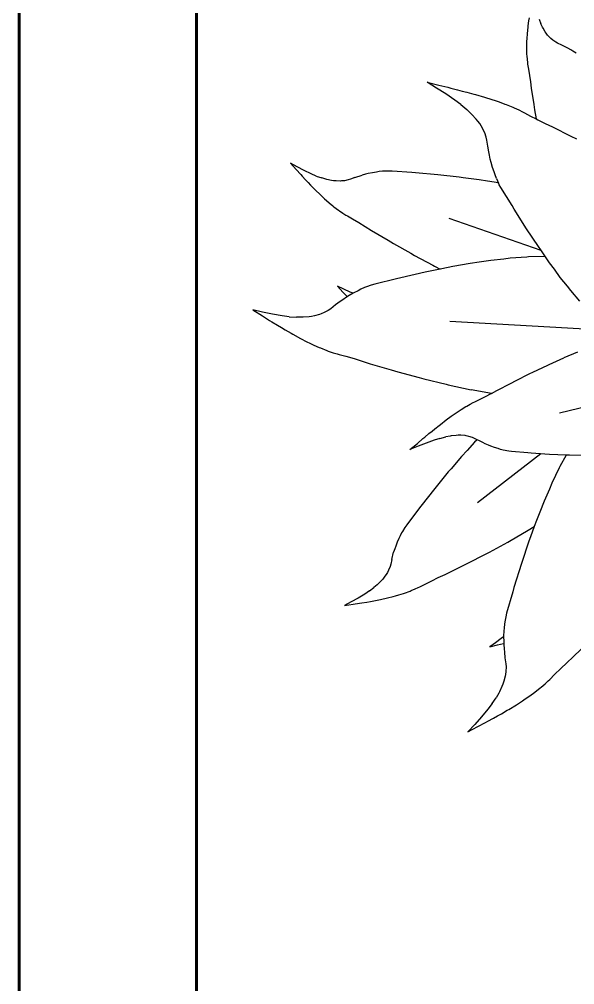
# Model space of a CAD drawing. Header units: metres. Extents: x 244.4 to 340.3, y -4.1 to 64.3.
# Drawn here: x 298.459 to 298.928, y 35.268 to 36.084 of the extents above; entities that cross this region are included whole.
import ezdxf

# ---------------------------------------------------------------- set-up
doc = ezdxf.new("R2010")
doc.units = ezdxf.units.M
doc.layers.add('A-WALL', color=6, linetype='Continuous', lineweight=60)
doc.layers.add('Edges', color=7, linetype='Continuous')

msp = doc.modelspace()

# ---------------------------------------------------------------- linework, layer by layer
at = {"layer": 'A-WALL'}
for p, q in [((298.45857, 31.3523), (298.45857, 64.279)), ((298.60857, 31.3523), (298.60857, 40.38724))]:
    msp.add_line(p, q, dxfattribs=at)
at = {"layer": 'Edges'}
for p, q in [((298.88971, 36.0855), (298.88926, 36.08293)), ((298.88861, 36.07769), (298.88809, 36.07222)), ((298.8888, 36.07881), (298.88861, 36.07769)), ((298.88926, 36.08293), (298.8888, 36.07881)), ((298.89824, 36.0844), (298.8998, 36.08042)), ((298.90119, 36.07751), (298.8998, 36.08042)), ((298.90152, 36.07682), (298.90119, 36.07751)), ((298.90338, 36.07368), (298.90152, 36.07682)), ((298.88809, 36.07222), (298.88773, 36.06781)), ((298.90424, 36.07247), (298.90338, 36.07368)), ((298.90539, 36.07092), (298.90424, 36.07247)), ((298.90756, 36.06853), (298.90539, 36.07092)), ((298.90826, 36.06789), (298.90756, 36.06853)), ((298.88769, 36.06579), (298.88753, 36.06314)), ((298.88753, 36.06314), (298.88755, 36.05952)), ((298.88773, 36.06781), (298.88769, 36.06579)), ((298.90983, 36.06656), (298.90826, 36.06789)), ((298.91223, 36.06493), (298.90983, 36.06656)), ((298.91391, 36.06404), (298.91223, 36.06493)), ((298.91741, 36.06249), (298.91391, 36.06404)), ((298.92077, 36.06079), (298.91741, 36.06249)), ((298.92258, 36.05988), (298.92077, 36.06079)), ((298.88755, 36.05952), (298.88752, 36.05863)), ((298.88752, 36.05863), (298.88767, 36.05436)), ((298.88767, 36.05436), (298.88776, 36.05348)), ((298.88776, 36.05348), (298.888, 36.05031)), ((298.92503, 36.05849), (298.92258, 36.05988)), ((298.92685, 36.05735), (298.92503, 36.05849)), ((298.92964, 36.05558), (298.92685, 36.05735)), ((298.888, 36.05031), (298.88838, 36.0477)), ((298.88838, 36.0477), (298.88853, 36.04645)), ((298.88853, 36.04645), (298.88927, 36.04217)), ((298.88927, 36.04217), (298.89012, 36.03676)), ((298.89012, 36.03676), (298.89086, 36.03148)), ((298.81142, 36.02615), (298.80341, 36.03116)), ((298.80341, 36.03116), (298.81344, 36.02854)), ((298.81344, 36.02854), (298.82102, 36.02674)), ((298.89086, 36.03148), (298.89152, 36.026)), ((298.81929, 36.02112), (298.81142, 36.02615)), ((298.82687, 36.01594), (298.81929, 36.02112)), ((298.82102, 36.02674), (298.82343, 36.02602)), ((298.82343, 36.02602), (298.82918, 36.0247)), ((298.82918, 36.0247), (298.83327, 36.02351)), ((298.83327, 36.02351), (298.83699, 36.02267)), ((298.83699, 36.02267), (298.84287, 36.02098)), ((298.84287, 36.02098), (298.84448, 36.02061)), ((298.84448, 36.02061), (298.85214, 36.01834)), ((298.89152, 36.026), (298.89368, 36.01211)), ((298.83206, 36.01208), (298.82687, 36.01594)), ((298.83206, 36.01208), (298.83703, 36.00795)), ((298.85214, 36.01834), (298.85821, 36.01652)), ((298.85821, 36.01652), (298.86095, 36.01553)), ((298.86095, 36.01553), (298.86451, 36.0144)), ((298.86451, 36.0144), (298.86932, 36.01258)), ((298.86932, 36.01258), (298.87048, 36.01218)), ((298.87048, 36.01218), (298.876, 36.00994)), ((298.89368, 36.01211), (298.8943, 36.0077)), ((298.84056, 36.00464), (298.83703, 36.00795)), ((298.84138, 36.00386), (298.84056, 36.00464)), ((298.84498, 35.99991), (298.84138, 36.00386)), ((298.876, 36.00994), (298.87712, 36.00941)), ((298.87712, 36.00941), (298.88109, 36.00766)), ((298.88109, 36.00766), (298.8843, 36.006)), ((298.8843, 36.006), (298.88582, 36.00526)), ((298.88582, 36.00526), (298.89092, 36.00246)), ((298.8943, 36.0077), (298.89566, 36)), ((298.84632, 35.99821), (298.84498, 35.99991)), ((298.84797, 35.996), (298.84632, 35.99821)), ((298.8504, 35.9921), (298.84797, 35.996)), ((298.89092, 36.00246), (298.89566, 36)), ((298.89566, 36), (298.89726, 35.99917)), ((298.89726, 35.99917), (298.90334, 35.99619)), ((298.90334, 35.99619), (298.90954, 35.99333)), ((298.851, 35.9909), (298.8504, 35.9921)), ((298.85218, 35.98832), (298.851, 35.9909)), ((298.85344, 35.98457), (298.85218, 35.98832)), ((298.90954, 35.99333), (298.92506, 35.98554)), ((298.854, 35.98205), (298.85344, 35.98457)), ((298.85471, 35.97703), (298.854, 35.98205)), ((298.92506, 35.98554), (298.9299, 35.98324)), ((298.85566, 35.97211), (298.85471, 35.97703)), ((298.85612, 35.96949), (298.85566, 35.97211)), ((298.69367, 35.95944), (298.68798, 35.96255)), ((298.68798, 35.96255), (298.69286, 35.95711)), ((298.85695, 35.96588), (298.85612, 35.96949)), ((298.8577, 35.96316), (298.85695, 35.96588)), ((298.85881, 35.95902), (298.8577, 35.96316)), ((298.69286, 35.95711), (298.69655, 35.9529)), ((298.69948, 35.95639), (298.69367, 35.95944)), ((298.70542, 35.95354), (298.69948, 35.95639)), ((298.75728, 35.95454), (298.75371, 35.95374)), ((298.76071, 35.95508), (298.75728, 35.95454)), ((298.76302, 35.95542), (298.76071, 35.95508)), ((298.76581, 35.95569), (298.76302, 35.95542)), ((298.76732, 35.95576), (298.76581, 35.95569)), ((298.7712, 35.9559), (298.76732, 35.95576)), ((298.77385, 35.95582), (298.7712, 35.9559)), ((298.79047, 35.95464), (298.77385, 35.95582)), ((298.79373, 35.95445), (298.79047, 35.95464)), ((298.81268, 35.95276), (298.79373, 35.95445)), ((298.86011, 35.9552), (298.85881, 35.95902)), ((298.86095, 35.9527), (298.86011, 35.9552)), ((298.69655, 35.9529), (298.69782, 35.95162)), ((298.69782, 35.95162), (298.70067, 35.94837)), ((298.70067, 35.94837), (298.70285, 35.94616)), ((298.70285, 35.94616), (298.70475, 35.94404)), ((298.70979, 35.95168), (298.70542, 35.95354)), ((298.70979, 35.95168), (298.71432, 35.95006)), ((298.71782, 35.94905), (298.71432, 35.95006)), ((298.71866, 35.94881), (298.71782, 35.94905)), ((298.7227, 35.94798), (298.71866, 35.94881)), ((298.72435, 35.94777), (298.7227, 35.94798)), ((298.72652, 35.94754), (298.72435, 35.94777)), ((298.73014, 35.94745), (298.72652, 35.94754)), ((298.7312, 35.94752), (298.73014, 35.94745)), ((298.73348, 35.94774), (298.7312, 35.94752)), ((298.73661, 35.94836), (298.73348, 35.94774)), ((298.73859, 35.94897), (298.73661, 35.94836)), ((298.74244, 35.95044), (298.73859, 35.94897)), ((298.74244, 35.95044), (298.74843, 35.9524)), ((298.7514, 35.95322), (298.74843, 35.9524)), ((298.75371, 35.95374), (298.7514, 35.95322)), ((298.83058, 35.9508), (298.81268, 35.95276)), ((298.83411, 35.95029), (298.83058, 35.9508)), ((298.84762, 35.94849), (298.83411, 35.95029)), ((298.85457, 35.94731), (298.84762, 35.94849)), ((298.86382, 35.94583), (298.85457, 35.94731)), ((298.86211, 35.94976), (298.86095, 35.9527)), ((298.86211, 35.94976), (298.86392, 35.94581)), ((298.86392, 35.94581), (298.86382, 35.94583)), ((298.86457, 35.9444), (298.86392, 35.94581)), ((298.70475, 35.94404), (298.70797, 35.94083)), ((298.70797, 35.94083), (298.70882, 35.93991)), ((298.70882, 35.93991), (298.71318, 35.93571)), ((298.86596, 35.94191), (298.86457, 35.9444)), ((298.87536, 35.92673), (298.86596, 35.94191)), ((298.71318, 35.93571), (298.71675, 35.93236)), ((298.71675, 35.93236), (298.71848, 35.93091)), ((298.71848, 35.93091), (298.72068, 35.92895)), ((298.72068, 35.92895), (298.72386, 35.92642)), ((298.72386, 35.92642), (298.72461, 35.92578)), ((298.72461, 35.92578), (298.72848, 35.92289)), ((298.72848, 35.92289), (298.72931, 35.92233)), ((298.72931, 35.92233), (298.73227, 35.92028)), ((298.87707, 35.9238), (298.87536, 35.92673)), ((298.88767, 35.90713), (298.87707, 35.9238)), ((298.73227, 35.92028), (298.73484, 35.91872)), ((298.73484, 35.91872), (298.73606, 35.91795)), ((298.73606, 35.91795), (298.74038, 35.91548)), ((298.74038, 35.91548), (298.7458, 35.91228)), ((298.89996, 35.88871), (298.82211, 35.91582)), ((298.7458, 35.91228), (298.75106, 35.90907)), ((298.75106, 35.90907), (298.75648, 35.90566)), ((298.75648, 35.90566), (298.77054, 35.89738)), ((298.89757, 35.89205), (298.88767, 35.90713)), ((298.77054, 35.89738), (298.77497, 35.89469)), ((298.77497, 35.89469), (298.78963, 35.88641)), ((298.89965, 35.88916), (298.89757, 35.89205)), ((298.90706, 35.87834), (298.89965, 35.88916)), ((298.78963, 35.88641), (298.79272, 35.88463)), ((298.79272, 35.88463), (298.80833, 35.87625)), ((298.86834, 35.8815), (298.85731, 35.88032)), ((298.87378, 35.88216), (298.86834, 35.8815)), ((298.88796, 35.88317), (298.87378, 35.88216)), ((298.88931, 35.88328), (298.88796, 35.88317)), ((298.90341, 35.88366), (298.88931, 35.88328)), ((298.81455, 35.87304), (298.80195, 35.87044)), ((298.80833, 35.87625), (298.80979, 35.87545)), ((298.80979, 35.87545), (298.81455, 35.87304)), ((298.82143, 35.87445), (298.81455, 35.87304)), ((298.8253, 35.87509), (298.82143, 35.87445)), ((298.83987, 35.87774), (298.8253, 35.87509)), ((298.84743, 35.87879), (298.83987, 35.87774)), ((298.85731, 35.88032), (298.84743, 35.87879)), ((298.91113, 35.87295), (298.90706, 35.87834)), ((298.91617, 35.86596), (298.91113, 35.87295)), ((298.7776, 35.86481), (298.75918, 35.86034)), ((298.78113, 35.86574), (298.7776, 35.86481)), ((298.80195, 35.87044), (298.78113, 35.86574)), ((298.92214, 35.85853), (298.91617, 35.86596)), ((298.73296, 35.85598), (298.72765, 35.85846)), ((298.72765, 35.85846), (298.73234, 35.85359)), ((298.73835, 35.85357), (298.73296, 35.85598)), ((298.74748, 35.85599), (298.74504, 35.85476)), ((298.75048, 35.85732), (298.74748, 35.85599)), ((298.75211, 35.85794), (298.75048, 35.85732)), ((298.75628, 35.85949), (298.75211, 35.85794)), ((298.75918, 35.86034), (298.75628, 35.85949)), ((298.92494, 35.8549), (298.92214, 35.85853)), ((298.73519, 35.8492), (298.73208, 35.84715)), ((298.73234, 35.85359), (298.73587, 35.84981)), ((298.73764, 35.85066), (298.73519, 35.8492)), ((298.73587, 35.84981), (298.736, 35.84969)), ((298.73764, 35.85066), (298.736, 35.84969)), ((298.74085, 35.85257), (298.73764, 35.85066)), ((298.74085, 35.85257), (298.73835, 35.85357)), ((298.74138, 35.85289), (298.74085, 35.85257)), ((298.74504, 35.85476), (298.74138, 35.85289)), ((298.93269, 35.84597), (298.92494, 35.8549)), ((298.72587, 35.84266), (298.72193, 35.8395)), ((298.72992, 35.84558), (298.72587, 35.84266)), ((298.73208, 35.84715), (298.72992, 35.84558)), ((298.66436, 35.83661), (298.65607, 35.83844)), ((298.65607, 35.83844), (298.66418, 35.83349)), ((298.66418, 35.83349), (298.67026, 35.82961)), ((298.67266, 35.83489), (298.66436, 35.83661)), ((298.68097, 35.83348), (298.67266, 35.83489)), ((298.68693, 35.83273), (298.68097, 35.83348)), ((298.68693, 35.83273), (298.69295, 35.83233)), ((298.6975, 35.83232), (298.69295, 35.83233)), ((298.69858, 35.83232), (298.6975, 35.83232)), ((298.70366, 35.83273), (298.69858, 35.83232)), ((298.7057, 35.83304), (298.70366, 35.83273)), ((298.70832, 35.83352), (298.7057, 35.83304)), ((298.71261, 35.83468), (298.70832, 35.83352)), ((298.71383, 35.83513), (298.71261, 35.83468)), ((298.71641, 35.8362), (298.71383, 35.83513)), ((298.71983, 35.83806), (298.71641, 35.8362)), ((298.72193, 35.8395), (298.71983, 35.83806)), ((298.67026, 35.82961), (298.67229, 35.82849)), ((298.67229, 35.82849), (298.67694, 35.82551)), ((298.67694, 35.82551), (298.6804, 35.82358)), ((298.6804, 35.82358), (298.68344, 35.82164)), ((298.96131, 35.82082), (298.82264, 35.82882)), ((298.68344, 35.82164), (298.68847, 35.81884)), ((298.68847, 35.81884), (298.6898, 35.81801)), ((298.6898, 35.81801), (298.69647, 35.81441)), ((298.69647, 35.81441), (298.70185, 35.81157)), ((298.70185, 35.81157), (298.70439, 35.81041)), ((298.70439, 35.81041), (298.70763, 35.80878)), ((298.70763, 35.80878), (298.7122, 35.80681)), ((298.7122, 35.80681), (298.71329, 35.80629)), ((298.71329, 35.80629), (298.71872, 35.80412)), ((298.71872, 35.80412), (298.71987, 35.80374)), ((298.71987, 35.80374), (298.72392, 35.80228)), ((298.72392, 35.80228), (298.72737, 35.80128)), ((298.72737, 35.80128), (298.729, 35.80077)), ((298.729, 35.80077), (298.73468, 35.79928)), ((298.73468, 35.79928), (298.74173, 35.7973)), ((298.93081, 35.80262), (298.91925, 35.79795)), ((298.74173, 35.7973), (298.7485, 35.79526)), ((298.7485, 35.79526), (298.75541, 35.79303)), ((298.75541, 35.79303), (298.77316, 35.78793)), ((298.89294, 35.78592), (298.90548, 35.79182)), ((298.90548, 35.79182), (298.90661, 35.79238)), ((298.90661, 35.79238), (298.91925, 35.79795)), ((298.77316, 35.78793), (298.77871, 35.78625)), ((298.77871, 35.78625), (298.79687, 35.78139)), ((298.87821, 35.77858), (298.89046, 35.78463)), ((298.89046, 35.78463), (298.89294, 35.78592)), ((298.79687, 35.78139), (298.80066, 35.78031)), ((298.80066, 35.78031), (298.81957, 35.77569)), ((298.81957, 35.77569), (298.82133, 35.77523)), ((298.82133, 35.77523), (298.84076, 35.771)), ((298.86233, 35.77034), (298.8745, 35.77658)), ((298.8745, 35.77658), (298.87821, 35.77858)), ((298.85782, 35.76783), (298.84076, 35.771)), ((298.85291, 35.76525), (298.85763, 35.76773)), ((298.85763, 35.76773), (298.85782, 35.76783)), ((298.85782, 35.76783), (298.86233, 35.77034)), ((298.83703, 35.75722), (298.83999, 35.75892)), ((298.83999, 35.75892), (298.84254, 35.76019)), ((298.84254, 35.76019), (298.84372, 35.76081)), ((298.84372, 35.76081), (298.84787, 35.76276)), ((298.84787, 35.76276), (298.85291, 35.76525)), ((298.9631, 35.76265), (298.91534, 35.75109)), ((298.82372, 35.7485), (298.82563, 35.74979)), ((298.82563, 35.74979), (298.828, 35.75153)), ((298.828, 35.75153), (298.83139, 35.75373)), ((298.83139, 35.75373), (298.83218, 35.75429)), ((298.83218, 35.75429), (298.83618, 35.75676)), ((298.83618, 35.75676), (298.83703, 35.75722)), ((298.81376, 35.74084), (298.81474, 35.74168)), ((298.81474, 35.74168), (298.81974, 35.7455)), ((298.81974, 35.7455), (298.82372, 35.7485)), ((298.80151, 35.73083), (298.80502, 35.73387)), ((298.80502, 35.73387), (298.80768, 35.73592)), ((298.80768, 35.73592), (298.80995, 35.73789)), ((298.80995, 35.73789), (298.81376, 35.74084)), ((298.78894, 35.72049), (298.79527, 35.72565)), ((298.79527, 35.72565), (298.79993, 35.72963)), ((298.8027, 35.72592), (298.79585, 35.72326)), ((298.79993, 35.72963), (298.80151, 35.73083)), ((298.80952, 35.72832), (298.8027, 35.72592)), ((298.81438, 35.72983), (298.80952, 35.72832)), ((298.81438, 35.72983), (298.81932, 35.73107)), ((298.82306, 35.73177), (298.81932, 35.73107)), ((298.82394, 35.73193), (298.82306, 35.73177)), ((298.82813, 35.73238), (298.82394, 35.73193)), ((298.82983, 35.73244), (298.82813, 35.73238)), ((298.832, 35.73246), (298.82983, 35.73244)), ((298.8356, 35.73219), (298.832, 35.73246)), ((298.83665, 35.73202), (298.8356, 35.73219)), ((298.83884, 35.73156), (298.83665, 35.73202)), ((298.84371, 35.72663), (298.83742, 35.71969)), ((298.84181, 35.73062), (298.83884, 35.73156)), ((298.84367, 35.7298), (298.84181, 35.73062)), ((298.84573, 35.7287), (298.84367, 35.7298)), ((298.84573, 35.7287), (298.84371, 35.72663)), ((298.84719, 35.72792), (298.84573, 35.7287)), ((298.85076, 35.72623), (298.84719, 35.72792)), ((298.85264, 35.72531), (298.85076, 35.72623)), ((298.85531, 35.72416), (298.85264, 35.72531)), ((298.79585, 35.72326), (298.78894, 35.72049)), ((298.83742, 35.71969), (298.83263, 35.71452)), ((298.8574, 35.72337), (298.85531, 35.72416)), ((298.86054, 35.72215), (298.8574, 35.72337)), ((298.86356, 35.7212), (298.86054, 35.72215)), ((298.86555, 35.72057), (298.86356, 35.7212)), ((298.86795, 35.71994), (298.86555, 35.72057)), ((298.87251, 35.71901), (298.86795, 35.71994)), ((298.87474, 35.71873), (298.87251, 35.71901)), ((298.88875, 35.71765), (298.87474, 35.71873)), ((298.89141, 35.71737), (298.88875, 35.71765)), ((298.90693, 35.71635), (298.89141, 35.71737)), ((298.83263, 35.71452), (298.82375, 35.70418)), ((298.89979, 35.71682), (298.84607, 35.6753)), ((298.92112, 35.71564), (298.90693, 35.71635)), ((298.92104, 35.71564), (298.91586, 35.70608)), ((298.92392, 35.71561), (298.92112, 35.71564)), ((298.93424, 35.71529), (298.92392, 35.71561)), ((298.8214, 35.7015), (298.80998, 35.68758)), ((298.82375, 35.70418), (298.8214, 35.7015)), ((298.91528, 35.70486), (298.90906, 35.69207)), ((298.91586, 35.70608), (298.91528, 35.70486)), ((298.80998, 35.68758), (298.79821, 35.67262)), ((298.90691, 35.68703), (298.90243, 35.67689)), ((298.90906, 35.69207), (298.90691, 35.68703)), ((298.90243, 35.67689), (298.89881, 35.66757)), ((298.79628, 35.67), (298.78621, 35.65672)), ((298.79821, 35.67262), (298.79628, 35.67)), ((298.89593, 35.6605), (298.89404, 35.6552)), ((298.89881, 35.66757), (298.89593, 35.6605)), ((298.78469, 35.65454), (298.78269, 35.65121)), ((298.78621, 35.65672), (298.78469, 35.65454)), ((298.87317, 35.64293), (298.88908, 35.65215)), ((298.88908, 35.65215), (298.89404, 35.6552)), ((298.89404, 35.6552), (298.89095, 35.64656)), ((298.77965, 35.6453), (298.77823, 35.64214)), ((298.78063, 35.64742), (298.77965, 35.6453)), ((298.78193, 35.64991), (298.78063, 35.64742)), ((298.78269, 35.65121), (298.78193, 35.64991)), ((298.89095, 35.64656), (298.88956, 35.64288)), ((298.77613, 35.63649), (298.77519, 35.63355)), ((298.77695, 35.63871), (298.77613, 35.63649)), ((298.77823, 35.64214), (298.77695, 35.63871)), ((298.85616, 35.63365), (298.8717, 35.64215)), ((298.8717, 35.64215), (298.87317, 35.64293)), ((298.88956, 35.64288), (298.8833, 35.62401)), ((298.77356, 35.62746), (298.77269, 35.62343)), ((298.77356, 35.62746), (298.77519, 35.63355)), ((298.83803, 35.62428), (298.85297, 35.63204)), ((298.85297, 35.63204), (298.85616, 35.63365)), ((298.77212, 35.62144), (298.77094, 35.61848)), ((298.77269, 35.62343), (298.77212, 35.62144)), ((298.81874, 35.61478), (298.83336, 35.62202)), ((298.83336, 35.62202), (298.83803, 35.62428)), ((298.8833, 35.62401), (298.87696, 35.60363)), ((298.7673, 35.61254), (298.76592, 35.61086)), ((298.76936, 35.61553), (298.7673, 35.61254)), ((298.76988, 35.61645), (298.76936, 35.61553)), ((298.77094, 35.61848), (298.76988, 35.61645)), ((298.80737, 35.60944), (298.81293, 35.6121)), ((298.81293, 35.6121), (298.81874, 35.61478)), ((298.75469, 35.6008), (298.75853, 35.6037)), ((298.76128, 35.60608), (298.75853, 35.6037)), ((298.76194, 35.60666), (298.76128, 35.60608)), ((298.76484, 35.60959), (298.76194, 35.60666)), ((298.76592, 35.61086), (298.76484, 35.60959)), ((298.79327, 35.60248), (298.79598, 35.60377)), ((298.79598, 35.60377), (298.7973, 35.60438)), ((298.7973, 35.60438), (298.80173, 35.60665)), ((298.80173, 35.60665), (298.80737, 35.60944)), ((298.87696, 35.60363), (298.876, 35.6001)), ((298.74512, 35.59472), (298.73939, 35.59153)), ((298.75075, 35.59815), (298.74512, 35.59472)), ((298.75469, 35.6008), (298.75075, 35.59815)), ((298.76402, 35.59355), (298.76992, 35.59491)), ((298.76992, 35.59491), (298.77468, 35.59607)), ((298.77468, 35.59607), (298.77684, 35.59673)), ((298.77684, 35.59673), (298.77969, 35.5975)), ((298.77969, 35.5975), (298.78354, 35.59878)), ((298.78354, 35.59878), (298.78449, 35.59906)), ((298.78449, 35.59906), (298.78902, 35.60072)), ((298.78902, 35.60072), (298.78994, 35.60112)), ((298.78994, 35.60112), (298.79327, 35.60248)), ((298.876, 35.6001), (298.87066, 35.58192)), ((298.73939, 35.59153), (298.73368, 35.58845)), ((298.73368, 35.58845), (298.7409, 35.58958)), ((298.7409, 35.58958), (298.74644, 35.59036)), ((298.74644, 35.59036), (298.74821, 35.59073)), ((298.74821, 35.59073), (298.75248, 35.59134)), ((298.75248, 35.59134), (298.75553, 35.59197)), ((298.75553, 35.59197), (298.75834, 35.5924)), ((298.75834, 35.5924), (298.76279, 35.59334)), ((298.76279, 35.59334), (298.76402, 35.59355)), ((298.86995, 35.57898), (298.86921, 35.57459)), ((298.87066, 35.58192), (298.86995, 35.57898)), ((298.86893, 35.57286), (298.86858, 35.56961)), ((298.86921, 35.57459), (298.86893, 35.57286)), ((298.86822, 35.56215), (298.86611, 35.56049)), ((298.86842, 35.56688), (298.86821, 35.56277)), ((298.86821, 35.56277), (298.86822, 35.56215)), ((298.86822, 35.56215), (298.86828, 35.55842)), ((298.86858, 35.56961), (298.86842, 35.56688)), ((298.86133, 35.55703), (298.85653, 35.55367)), ((298.85653, 35.55367), (298.86309, 35.5553)), ((298.86611, 35.56049), (298.86133, 35.55703)), ((298.86309, 35.5553), (298.86812, 35.55646)), ((298.86812, 35.55646), (298.8683, 35.55652)), ((298.86828, 35.55842), (298.8683, 35.55652)), ((298.8683, 35.55652), (298.86831, 35.55557)), ((298.86831, 35.55557), (298.86853, 35.55185)), ((298.92706, 35.545), (298.94036, 35.55782)), ((298.86853, 35.55185), (298.86882, 35.5492)), ((298.86882, 35.5492), (298.86932, 35.54423)), ((298.86932, 35.54423), (298.87008, 35.53923)), ((298.87008, 35.53923), (298.87029, 35.5367)), ((298.91653, 35.53528), (298.92168, 35.54012)), ((298.92168, 35.54012), (298.92706, 35.545)), ((298.86982, 35.53004), (298.8696, 35.52875)), ((298.87018, 35.5328), (298.86982, 35.53004)), ((298.87029, 35.5367), (298.87018, 35.5328)), ((298.90716, 35.52599), (298.91129, 35.53016)), ((298.91129, 35.53016), (298.91653, 35.53528)), ((298.86756, 35.52195), (298.86682, 35.52003)), ((298.86846, 35.52446), (298.86756, 35.52195)), ((298.8696, 35.52875), (298.86846, 35.52446)), ((298.90002, 35.51957), (298.90331, 35.52235)), ((298.90331, 35.52235), (298.9059, 35.52484)), ((298.9059, 35.52484), (298.90716, 35.52599)), ((298.86409, 35.51449), (298.86181, 35.51056)), ((298.86462, 35.51543), (298.86409, 35.51449)), ((298.86682, 35.52003), (298.86462, 35.51543)), ((298.88954, 35.51149), (298.89353, 35.51446)), ((298.89353, 35.51446), (298.89452, 35.51515)), ((298.89452, 35.51515), (298.89911, 35.51876)), ((298.89911, 35.51876), (298.90002, 35.51957)), ((298.85844, 35.50554), (298.85482, 35.50075)), ((298.85844, 35.50554), (298.86181, 35.51056)), ((298.87908, 35.50464), (298.88423, 35.50788)), ((298.88423, 35.50788), (298.88651, 35.5095)), ((298.88651, 35.5095), (298.88954, 35.51149)), ((298.85482, 35.50075), (298.84944, 35.49427)), ((298.86311, 35.49531), (298.8663, 35.49697)), ((298.8663, 35.49697), (298.87124, 35.49993)), ((298.87124, 35.49993), (298.87262, 35.50066)), ((298.87262, 35.50066), (298.87908, 35.50464)), ((298.84944, 35.49427), (298.8438, 35.48793)), ((298.84642, 35.48621), (298.85281, 35.48954)), ((298.85281, 35.48954), (298.8548, 35.49074)), ((298.8548, 35.49074), (298.8597, 35.49328)), ((298.8597, 35.49328), (298.86311, 35.49531)), ((298.8438, 35.48793), (298.83807, 35.48167)), ((298.83807, 35.48167), (298.84642, 35.48621))]:
    msp.add_line(p, q, dxfattribs=at)

doc.saveas('drawing.dxf')
